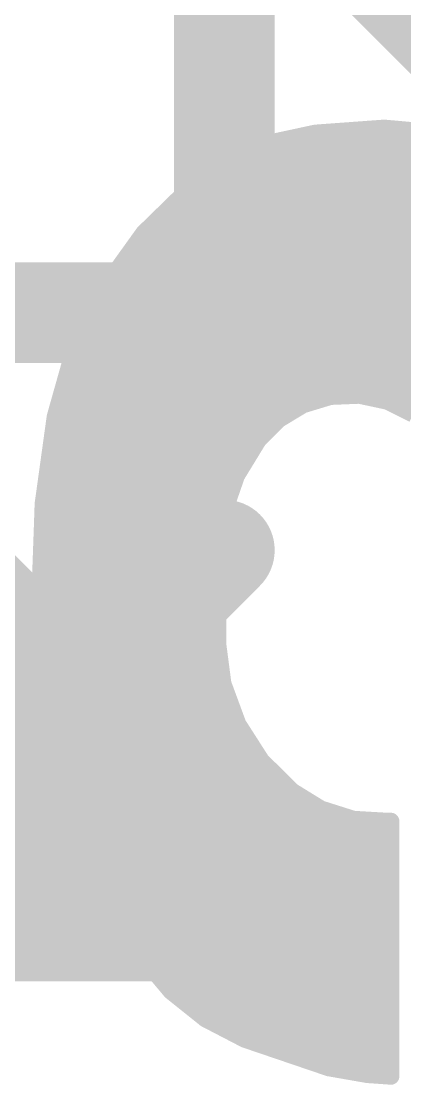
# Model space of a CAD drawing. Extents: x -0.1 to 15.4, y -0.1 to 24.3.
# Drawn here: x 6.475 to 7.055, y 3.827 to 5.436 of the extents above; entities that cross this region are included whole.
import ezdxf

# ---------------------------------------------------------------- set-up
doc = ezdxf.new("R2010")
doc.units = 0
for name, color, linetype in [('1', 12, 'CONTINUOUS'), ('21', 41, 'CONTINUOUS'), ('22', 40, 'CONTINUOUS')]:
    doc.layers.add(name, color=color, linetype=linetype)

msp = doc.modelspace()

# ---------------------------------------------------------------- linework, layer by layer
at = {"layer": '1', "const_width": 0.254}
msp.add_lwpolyline([(7.6, 5), (6.985, 5.615)], dxfattribs=at)
at = {"layer": '21', "const_width": 0.1524}
for points in [[(6.7818, 4.9952), (6.7818, 5.5715)], [(5.9175, 4.9952), (6.7818, 4.9952)], [(6.3496, 4.6359), (6.4937, 4.4919)], [(6.4937, 4.3478), (6.7818, 4.6359)], [(6.4937, 4.4919), (6.4937, 4.0597)], [(6.7818, 4.0597), (5.9175, 4.0597)]]:
    msp.add_lwpolyline(points, dxfattribs=at)
at = {"layer": '21', "const_width": 0.0762}
for points in [[(6.7818, 4.9571, 1), (6.7818, 5.0333)], [(6.7437, 4.9952, 1), (6.8199, 4.9952)], [(6.8087, 4.609, 1), (6.7549, 4.6629)], [(6.5318, 4.4919, 1), (6.4556, 4.4919)], [(6.4667, 4.4649, 1), (6.5206, 4.5188)], [(6.4667, 4.3748, 1), (6.5206, 4.3209)], [(6.7818, 4.0216, 1), (6.7818, 4.0978)], [(6.4556, 4.0597, 1), (6.5318, 4.0597)]]:
    msp.add_lwpolyline(points, format="xyb", dxfattribs=at)
at = {"layer": '22', "const_width": 0.0254}
for points in [[(6.8531, 5.2529), (6.9195, 5.2672)], [(6.9195, 5.2672), (7.0236, 5.2748)], [(7.0236, 5.2748), (7.1291, 5.2654)], [(6.7905, 5.2263), (6.8531, 5.2529)], [(6.8758, 5.2578), (7.1516, 5.2578)], [(6.7341, 5.1884), (6.7905, 5.2263)], [(6.8048, 5.2324), (7.227, 5.2324)], [(6.7618, 5.207), (7.2697, 5.207)], [(6.6598, 5.1158), (6.7341, 5.1884)], [(6.7271, 5.1816), (7.2968, 5.1816)], [(6.7011, 5.1562), (7.3181, 5.1562)], [(6.6751, 5.1308), (7.3368, 5.1308)], [(6.5992, 5.0314), (6.6598, 5.1158)], [(6.6523, 5.1054), (7.3555, 5.1054)], [(6.6341, 5.08), (7.3694, 5.08)], [(6.7493, 4.9649), (7.0821, 5.0767)], [(7.0897, 5.0665), (6.7646, 4.9573)], [(6.6158, 5.0546), (7.0543, 5.0546)], [(7.0163, 5.0546), (7.1201, 5.0546)], [(6.554, 4.9379), (6.5992, 5.0314)], [(6.5981, 5.0292), (6.9787, 5.0292)], [(6.9407, 5.0292), (7.1349, 5.0292)], [(6.5858, 5.0038), (6.903, 5.0038)], [(6.8651, 5.0038), (7.1496, 5.0038)], [(6.5736, 4.9784), (6.8274, 4.9784)], [(6.7895, 4.9784), (7.1644, 4.9784)], [(6.6579, 4.5534), (6.7493, 4.9649)], [(6.5613, 4.953), (6.7636, 4.953)], [(6.7646, 4.9573), (6.6757, 4.5636)], [(6.7467, 4.953), (7.1792, 4.953)], [(6.5258, 4.8379), (6.554, 4.9379)], [(6.5511, 4.9276), (6.7579, 4.9276)], [(6.741, 4.9276), (7.194, 4.9276)], [(6.544, 4.9022), (6.7522, 4.9022)], [(6.7354, 4.9022), (7.2087, 4.9022)], [(6.5368, 4.8768), (6.7464, 4.8768)], [(6.7297, 4.8768), (7.2235, 4.8768)], [(6.9424, 4.8684), (6.9008, 4.8558)], [(6.986, 4.8702), (6.9424, 4.8684)], [(7.0286, 4.8611), (6.986, 4.8702)], [(6.5296, 4.8514), (6.7407, 4.8514)], [(6.7241, 4.8514), (6.8935, 4.8514)], [(6.9008, 4.8558), (6.8636, 4.8333)], [(7.0676, 4.8416), (7.0286, 4.8611)], [(7.0481, 4.8514), (7.2383, 4.8514)], [(6.5076, 4.7064), (6.5258, 4.8379)], [(6.8636, 4.8333), (6.8331, 4.8024)], [(6.5242, 4.826), (6.735, 4.826)], [(6.7184, 4.826), (6.8564, 4.826)], [(6.5206, 4.8006), (6.7292, 4.8006)], [(6.7128, 4.8006), (6.832, 4.8006)], [(6.8331, 4.8024), (6.8004, 4.7488)], [(6.5171, 4.7752), (6.7235, 4.7752)], [(6.7072, 4.7752), (6.8165, 4.7752)], [(6.5136, 4.7498), (6.7177, 4.7498)], [(6.7015, 4.7498), (6.8011, 4.7498)], [(6.8004, 4.7488), (6.7798, 4.6894)], [(6.5101, 4.7244), (6.712, 4.7244)], [(6.6959, 4.7244), (6.792, 4.7244)], [(6.5029, 4.5738), (6.5076, 4.7064)], [(6.5073, 4.699), (6.7063, 4.699)], [(6.6902, 4.699), (6.7831, 4.699)], [(6.7798, 4.6894), (6.7722, 4.6271)], [(6.5064, 4.6736), (6.7005, 4.6736)], [(6.6846, 4.6736), (6.7779, 4.6736)], [(6.5055, 4.6482), (6.6948, 4.6482)], [(6.679, 4.6482), (6.7748, 4.6482)], [(6.5046, 4.6228), (6.6891, 4.6228)], [(6.6733, 4.6228), (6.7722, 4.6228)], [(6.7722, 4.6271), (6.7722, 4.4925)], [(6.5037, 4.5974), (6.6833, 4.5974)], [(6.6677, 4.5974), (6.7722, 4.5974)], [(6.5207, 4.3172), (6.5029, 4.5738)], [(6.503, 4.572), (6.6776, 4.572)], [(6.662, 4.572), (6.7722, 4.572)], [(6.6757, 4.5636), (7.0338, 3.8397)], [(6.5048, 4.5466), (6.6841, 4.5466)], [(7.0338, 3.8397), (6.6579, 4.5534)], [(6.6615, 4.5466), (6.7722, 4.5466)], [(6.5066, 4.5212), (6.6967, 4.5212)], [(6.6749, 4.5212), (6.7722, 4.5212)], [(6.5083, 4.4958), (6.7092, 4.4958)], [(6.6882, 4.4958), (6.7722, 4.4958)], [(6.7722, 4.4925), (6.7798, 4.4341)], [(6.5101, 4.4704), (6.7218, 4.4704)], [(6.7016, 4.4704), (6.7751, 4.4704)], [(6.5118, 4.445), (6.7344, 4.445)], [(6.715, 4.445), (6.7784, 4.445)], [(6.7798, 4.4341), (6.8024, 4.3727)], [(6.5136, 4.4196), (6.7469, 4.4196)], [(6.7284, 4.4196), (6.7851, 4.4196)], [(6.5154, 4.3942), (6.7595, 4.3942)], [(6.7418, 4.3942), (6.7945, 4.3942)], [(6.5171, 4.3688), (6.7721, 4.3688)], [(6.7551, 4.3688), (6.8049, 4.3688)], [(6.8024, 4.3727), (6.8376, 4.3177)], [(6.5189, 4.3434), (6.7846, 4.3434)], [(6.7685, 4.3434), (6.8212, 4.3434)], [(6.5206, 4.318), (6.7972, 4.318)], [(6.5419, 4.2251), (6.5207, 4.3172)], [(6.7819, 4.318), (6.8374, 4.318)], [(6.8376, 4.3177), (6.8839, 4.2715)], [(6.5264, 4.2926), (6.8098, 4.2926)], [(6.7953, 4.2926), (6.8628, 4.2926)], [(6.8839, 4.2715), (6.9279, 4.2444)], [(6.5322, 4.2672), (6.8223, 4.2672)], [(6.8086, 4.2672), (6.8909, 4.2672)], [(6.5381, 4.2418), (6.8349, 4.2418)], [(6.822, 4.2418), (6.936, 4.2418)], [(6.9279, 4.2444), (6.9771, 4.2288)], [(6.5817, 4.1394), (6.5419, 4.2251)], [(6.9771, 4.2288), (7.0287, 4.2258)], [(7.0287, 4.2258), (7.0338, 4.2258)], [(7.0338, 4.2258), (7.0338, 3.8397)], [(6.546, 4.2164), (6.8475, 4.2164)], [(6.8354, 4.2164), (7.0338, 4.2164)], [(6.5578, 4.191), (6.86, 4.191)], [(6.8488, 4.191), (7.0338, 4.191)], [(6.5695, 4.1656), (6.8726, 4.1656)], [(6.8622, 4.1656), (7.0338, 4.1656)], [(6.5813, 4.1402), (6.8851, 4.1402)], [(6.8755, 4.1402), (7.0338, 4.1402)], [(6.6579, 4.02), (6.5817, 4.1394)], [(6.5974, 4.1148), (6.8977, 4.1148)], [(6.8889, 4.1148), (7.0338, 4.1148)], [(6.6136, 4.0894), (6.9103, 4.0894)], [(6.9023, 4.0894), (7.0338, 4.0894)], [(6.6298, 4.064), (6.9228, 4.064)], [(6.9157, 4.064), (7.0338, 4.064)], [(6.646, 4.0386), (6.9354, 4.0386)], [(6.929, 4.0386), (7.0338, 4.0386)], [(6.7009, 3.9685), (6.6579, 4.02)], [(6.6636, 4.0132), (6.948, 4.0132)], [(6.9424, 4.0132), (7.0338, 4.0132)], [(6.6848, 3.9878), (6.9605, 3.9878)], [(6.9558, 3.9878), (7.0338, 3.9878)], [(6.7533, 3.9265), (6.7009, 3.9685)], [(6.7086, 3.9624), (6.9731, 3.9624)], [(6.9692, 3.9624), (7.0338, 3.9624)], [(6.7402, 3.937), (6.9857, 3.937)], [(6.9826, 3.937), (7.0338, 3.937)], [(6.8128, 3.8956), (6.7533, 3.9265)], [(6.782, 3.9116), (6.9982, 3.9116)], [(6.9959, 3.9116), (7.0338, 3.9116)], [(6.9398, 3.8524), (6.8128, 3.8956)], [(6.8404, 3.8862), (7.0108, 3.8862)], [(7.0093, 3.8862), (7.0338, 3.8862)], [(6.9151, 3.8608), (7.0234, 3.8608)], [(6.9982, 3.8422), (6.9398, 3.8524)], [(7.0227, 3.8608), (7.0338, 3.8608)], [(7.0338, 3.8397), (6.9982, 3.8422)]]:
    msp.add_lwpolyline(points, dxfattribs=at)
at = {"layer": '22', "const_width": 0.0127}
for points in [[(6.919, 5.2735, 1), (6.92, 5.2609)], [(6.9208, 5.261, 1), (6.9182, 5.2734)], [(7.0242, 5.2811, 1), (7.023, 5.2685)], [(7.0241, 5.2685, 1), (7.0231, 5.2811)], [(6.8517, 5.2591, 1), (6.8544, 5.2467)], [(6.8555, 5.2471, 1), (6.8506, 5.2588)], [(6.8758, 5.2642, 1), (6.8758, 5.2515)], [(6.788, 5.2322, 1), (6.793, 5.2205)], [(6.794, 5.2211, 1), (6.787, 5.2316)], [(6.8048, 5.2388, 1), (6.8048, 5.226)], [(6.7618, 5.2134, 1), (6.7618, 5.2006)], [(6.7306, 5.1937, 1), (6.7376, 5.1831)], [(6.7385, 5.1839, 1), (6.7297, 5.1929)], [(6.7271, 5.188, 1), (6.7271, 5.1753)], [(6.7011, 5.1626, 1), (6.7011, 5.1498)], [(6.6751, 5.1372, 1), (6.6751, 5.1244)], [(6.6523, 5.1118, 1), (6.6523, 5.0991)], [(6.6554, 5.1203, 1), (6.6642, 5.1113)], [(6.665, 5.1121, 1), (6.6546, 5.1195)], [(6.6341, 5.0864, 1), (6.6341, 5.0736)], [(6.6158, 5.061, 1), (6.6158, 5.0483)], [(7.0163, 5.061, 1), (7.0163, 5.0483)], [(7.0543, 5.0483, 1), (7.0543, 5.061)], [(6.5981, 5.0356, 1), (6.5981, 5.0229)], [(6.594, 5.0351, 1), (6.6043, 5.0277)], [(6.6049, 5.0287, 1), (6.5934, 5.0342)], [(6.9407, 5.0356, 1), (6.9407, 5.0229)], [(6.9787, 5.0229, 1), (6.9787, 5.0356)], [(6.5858, 5.0102, 1), (6.5858, 4.9974)], [(6.8651, 5.0102, 1), (6.8651, 4.9974)], [(6.903, 4.9974, 1), (6.903, 5.0102)], [(6.5736, 4.9848, 1), (6.5736, 4.9721)], [(6.7895, 4.9848, 1), (6.7895, 4.9721)], [(6.8274, 4.9721, 1), (6.8274, 4.9848)], [(6.7473, 4.9709, 1), (6.7513, 4.9589)], [(6.7555, 4.9635, 1), (6.7431, 4.9663)], [(6.5613, 4.9594, 1), (6.5613, 4.9466)], [(6.7467, 4.9594, 1), (6.7467, 4.9466)], [(6.7626, 4.9633, 1), (6.7666, 4.9513)], [(6.7708, 4.9559, 1), (6.7584, 4.9587)], [(6.7636, 4.9466, 1), (6.7636, 4.9594)], [(6.5483, 4.9406, 1), (6.5598, 4.9351)], [(6.5602, 4.9361, 1), (6.5479, 4.9396)], [(6.5511, 4.934, 1), (6.5511, 4.9212)], [(6.741, 4.934, 1), (6.741, 4.9212)], [(6.7579, 4.9212, 1), (6.7579, 4.934)], [(6.544, 4.9086, 1), (6.544, 4.8959)], [(6.7354, 4.9086, 1), (6.7354, 4.8959)], [(6.7522, 4.8959, 1), (6.7522, 4.9086)], [(6.5368, 4.8832, 1), (6.5368, 4.8704)], [(6.7297, 4.8832, 1), (6.7297, 4.8704)], [(6.7464, 4.8704, 1), (6.7464, 4.8832)], [(6.9421, 4.8747, 1), (6.9427, 4.8621)], [(6.9442, 4.8623, 1), (6.9406, 4.8745)], [(6.9873, 4.8765, 1), (6.9847, 4.864)], [(6.9862, 4.8639, 1), (6.9857, 4.8766)], [(6.5296, 4.8578, 1), (6.5296, 4.845)], [(6.7241, 4.8578, 1), (6.7241, 4.845)], [(6.7407, 4.845, 1), (6.7407, 4.8578)], [(6.8935, 4.845, 1), (6.8935, 4.8578)], [(6.899, 4.8619, 1), (6.9027, 4.8497)], [(6.9041, 4.8504, 1), (6.8975, 4.8612)], [(7.0315, 4.8668, 1), (7.0258, 4.8554)], [(7.0273, 4.8549, 1), (7.03, 4.8673)], [(7.0481, 4.8578, 1), (7.0481, 4.845)], [(6.5197, 4.8396, 1), (6.5319, 4.8362)], [(6.5321, 4.837, 1), (6.5195, 4.8388)], [(6.8603, 4.8388, 1), (6.8669, 4.8279)], [(6.8681, 4.8289, 1), (6.8591, 4.8378)], [(6.5242, 4.8324, 1), (6.5242, 4.8197)], [(6.7184, 4.8324, 1), (6.7184, 4.8197)], [(6.735, 4.8197, 1), (6.735, 4.8324)], [(6.8564, 4.8197, 1), (6.8564, 4.8324)], [(6.5206, 4.807, 1), (6.5206, 4.7942)], [(6.7128, 4.807, 1), (6.7128, 4.7942)], [(6.7292, 4.7942, 1), (6.7292, 4.807)], [(6.8286, 4.8069, 1), (6.8376, 4.7979)], [(6.8385, 4.7991, 1), (6.8277, 4.8057)], [(6.832, 4.7942, 1), (6.832, 4.807)], [(6.5171, 4.7816, 1), (6.5171, 4.7688)], [(6.7072, 4.7816, 1), (6.7072, 4.7688)], [(6.7235, 4.7688, 1), (6.7235, 4.7816)], [(6.8165, 4.7688, 1), (6.8165, 4.7816)], [(6.5136, 4.7562, 1), (6.5136, 4.7435)], [(6.7015, 4.7562, 1), (6.7015, 4.7435)], [(6.7177, 4.7435, 1), (6.7177, 4.7562)], [(6.795, 4.7521, 1), (6.8059, 4.7455)], [(6.8064, 4.7467, 1), (6.7944, 4.7508)], [(6.8011, 4.7435, 1), (6.8011, 4.7562)], [(6.5101, 4.7308, 1), (6.5101, 4.718)], [(6.6959, 4.7308, 1), (6.6959, 4.718)], [(6.712, 4.718, 1), (6.712, 4.7308)], [(6.792, 4.718, 1), (6.792, 4.7308)], [(6.5139, 4.7062, 1), (6.5012, 4.7067)], [(6.5073, 4.7054, 1), (6.5073, 4.6926)], [(6.5013, 4.7073, 1), (6.5139, 4.7056)], [(6.6902, 4.7054, 1), (6.6902, 4.6926)], [(6.7063, 4.6926, 1), (6.7063, 4.7054)], [(6.7861, 4.6887, 1), (6.7735, 4.6902)], [(6.7831, 4.6926, 1), (6.7831, 4.7054)], [(6.5064, 4.68, 1), (6.5064, 4.6673)], [(6.6846, 4.68, 1), (6.6846, 4.6673)], [(6.7005, 4.6673, 1), (6.7005, 4.68)], [(6.7738, 4.6915, 1), (6.7858, 4.6874)], [(6.7779, 4.6673, 1), (6.7779, 4.68)], [(6.5055, 4.6546, 1), (6.5055, 4.6418)], [(6.679, 4.6546, 1), (6.679, 4.6418)], [(6.6948, 4.6418, 1), (6.6948, 4.6546)], [(6.7748, 4.6418, 1), (6.7748, 4.6546)], [(6.5046, 4.6292, 1), (6.5046, 4.6164)], [(6.6733, 4.6292, 1), (6.6733, 4.6164)], [(6.6891, 4.6164, 1), (6.6891, 4.6292)], [(6.7786, 4.6271, 1), (6.7659, 4.6271)], [(6.7722, 4.6164, 1), (6.7722, 4.6292)], [(6.7659, 4.6279, 1), (6.7785, 4.6263)], [(6.5037, 4.6038, 1), (6.5037, 4.5911)], [(6.6677, 4.6038, 1), (6.6677, 4.5911)], [(6.6833, 4.5911, 1), (6.6833, 4.6038)], [(6.7722, 4.5911, 1), (6.7722, 4.6038)], [(6.5092, 4.5742, 1), (6.4966, 4.5734)], [(6.503, 4.5784, 1), (6.503, 4.5656)], [(6.4966, 4.574, 1), (6.5092, 4.5736)], [(6.662, 4.5784, 1), (6.662, 4.5656)], [(6.6814, 4.5664, 1), (6.67, 4.5608)], [(6.6695, 4.565, 1), (6.6819, 4.5622)], [(6.6776, 4.5656, 1), (6.6776, 4.5784)], [(6.7722, 4.5656, 1), (6.7722, 4.5784)], [(6.5048, 4.553, 1), (6.5048, 4.5403)], [(6.6635, 4.5564, 1), (6.6523, 4.5504)], [(6.6517, 4.5548, 1), (6.6641, 4.552)], [(6.6615, 4.553, 1), (6.6615, 4.5403)], [(6.6841, 4.5403, 1), (6.6841, 4.553)], [(6.7722, 4.5403, 1), (6.7722, 4.553)], [(6.5066, 4.5276, 1), (6.5066, 4.5149)], [(6.6749, 4.5276, 1), (6.6749, 4.5149)], [(6.6967, 4.5149, 1), (6.6967, 4.5276)], [(6.7722, 4.5149, 1), (6.7722, 4.5276)], [(6.5083, 4.5022, 1), (6.5083, 4.4894)], [(6.6882, 4.5022, 1), (6.6882, 4.4894)], [(6.7092, 4.4894, 1), (6.7092, 4.5022)], [(6.7722, 4.4894, 1), (6.7722, 4.5022)], [(6.7785, 4.4933, 1), (6.7659, 4.4917)], [(6.7659, 4.4925, 1), (6.7786, 4.4925)], [(6.5101, 4.4768, 1), (6.5101, 4.4641)], [(6.7016, 4.4768, 1), (6.7016, 4.4641)], [(6.7218, 4.4641, 1), (6.7218, 4.4768)], [(6.7751, 4.4641, 1), (6.7751, 4.4768)], [(6.5118, 4.4514, 1), (6.5118, 4.4386)], [(6.715, 4.4514, 1), (6.715, 4.4386)], [(6.7344, 4.4386, 1), (6.7344, 4.4514)], [(6.7858, 4.4363, 1), (6.7738, 4.4319)], [(6.7784, 4.4386, 1), (6.7784, 4.4514)], [(6.5136, 4.426, 1), (6.5136, 4.4132)], [(6.7284, 4.426, 1), (6.7284, 4.4132)], [(6.7469, 4.4132, 1), (6.7469, 4.426)], [(6.7735, 4.4333, 1), (6.7861, 4.4349)], [(6.7851, 4.4132, 1), (6.7851, 4.426)], [(6.5154, 4.4006, 1), (6.5154, 4.3879)], [(6.7418, 4.4006, 1), (6.7418, 4.3879)], [(6.7595, 4.3879, 1), (6.7595, 4.4006)], [(6.7945, 4.3879, 1), (6.7945, 4.4006)], [(6.5171, 4.3752, 1), (6.5171, 4.3624)], [(6.7551, 4.3752, 1), (6.7551, 4.3624)], [(6.7721, 4.3624, 1), (6.7721, 4.3752)], [(6.8077, 4.3762, 1), (6.797, 4.3693)], [(6.7964, 4.3706, 1), (6.8083, 4.3749)], [(6.8049, 4.3624, 1), (6.8049, 4.3752)], [(6.5189, 4.3498, 1), (6.5189, 4.337)], [(6.7685, 4.3498, 1), (6.7685, 4.337)], [(6.7846, 4.337, 1), (6.7846, 4.3498)], [(6.8212, 4.337, 1), (6.8212, 4.3498)], [(6.5206, 4.3244, 1), (6.5206, 4.3117)], [(6.5269, 4.3186, 1), (6.5145, 4.3158)], [(6.7819, 4.3244, 1), (6.7819, 4.3117)], [(6.7972, 4.3117, 1), (6.7972, 4.3244)], [(6.8421, 4.3222, 1), (6.8332, 4.3132)], [(6.8374, 4.3117, 1), (6.8374, 4.3244)], [(6.5144, 4.3168, 1), (6.527, 4.3176)], [(6.8323, 4.3143, 1), (6.843, 4.3211)], [(6.5264, 4.299, 1), (6.5264, 4.2862)], [(6.7953, 4.299, 1), (6.7953, 4.2862)], [(6.8098, 4.2862, 1), (6.8098, 4.299)], [(6.8628, 4.2862, 1), (6.8628, 4.299)], [(6.8872, 4.2769, 1), (6.8806, 4.2661)], [(6.8794, 4.267, 1), (6.8884, 4.276)], [(6.5322, 4.2736, 1), (6.5322, 4.2608)], [(6.8086, 4.2736, 1), (6.8086, 4.2608)], [(6.8223, 4.2608, 1), (6.8223, 4.2736)], [(6.8909, 4.2608, 1), (6.8909, 4.2736)], [(6.5381, 4.2482, 1), (6.5381, 4.2355)], [(6.822, 4.2482, 1), (6.822, 4.2355)], [(6.8349, 4.2355, 1), (6.8349, 4.2482)], [(6.9298, 4.2504, 1), (6.926, 4.2383)], [(6.9245, 4.239, 1), (6.9312, 4.2498)], [(6.936, 4.2355, 1), (6.936, 4.2482)], [(6.5477, 4.2278, 1), (6.5362, 4.2224)], [(6.5357, 4.2237, 1), (6.5481, 4.2265)], [(6.9775, 4.2352, 1), (6.9768, 4.2225)], [(6.9752, 4.2228, 1), (6.979, 4.2349)], [(7.0287, 4.2322, 1), (7.0287, 4.2195)], [(7.0402, 4.2258, 1), (7.0274, 4.2258)], [(7.0283, 4.2195, 1), (7.0291, 4.2321)], [(7.0338, 4.2195, 1), (7.0338, 4.2322)], [(6.546, 4.2228, 1), (6.546, 4.21)], [(6.8354, 4.2228, 1), (6.8354, 4.21)], [(6.8475, 4.21, 1), (6.8475, 4.2228)], [(7.0338, 4.21, 1), (7.0338, 4.2228)], [(6.5578, 4.1974, 1), (6.5578, 4.1846)], [(6.8488, 4.1974, 1), (6.8488, 4.1846)], [(6.86, 4.1846, 1), (6.86, 4.1974)], [(7.0338, 4.1846, 1), (7.0338, 4.1974)], [(6.5695, 4.172, 1), (6.5695, 4.1593)], [(6.8622, 4.172, 1), (6.8622, 4.1593)], [(6.8726, 4.1593, 1), (6.8726, 4.172)], [(7.0338, 4.1593, 1), (7.0338, 4.172)], [(6.5813, 4.1466, 1), (6.5813, 4.1338)], [(6.8755, 4.1466, 1), (6.8755, 4.1338)], [(6.8851, 4.1338, 1), (6.8851, 4.1466)], [(7.0338, 4.1338, 1), (7.0338, 4.1466)], [(6.5871, 4.1428, 1), (6.5763, 4.136)], [(6.5759, 4.1367, 1), (6.5875, 4.1421)], [(6.5974, 4.1212, 1), (6.5974, 4.1084)], [(6.8889, 4.1212, 1), (6.8889, 4.1084)], [(6.8977, 4.1084, 1), (6.8977, 4.1212)], [(7.0338, 4.1084, 1), (7.0338, 4.1212)], [(6.6136, 4.0958, 1), (6.6136, 4.0831)], [(6.9023, 4.0958, 1), (6.9023, 4.0831)], [(6.9103, 4.0831, 1), (6.9103, 4.0958)], [(7.0338, 4.0831, 1), (7.0338, 4.0958)], [(6.6298, 4.0704, 1), (6.6298, 4.0576)], [(6.9157, 4.0704, 1), (6.9157, 4.0576)], [(6.9228, 4.0576, 1), (6.9228, 4.0704)], [(7.0338, 4.0576, 1), (7.0338, 4.0704)], [(6.646, 4.045, 1), (6.646, 4.0323)], [(6.929, 4.045, 1), (6.929, 4.0323)], [(6.9354, 4.0323, 1), (6.9354, 4.045)], [(7.0338, 4.0323, 1), (7.0338, 4.045)], [(6.6628, 4.0241, 1), (6.653, 4.0159)], [(6.6525, 4.0166, 1), (6.6633, 4.0234)], [(6.6636, 4.0196, 1), (6.6636, 4.0069)], [(6.9424, 4.0196, 1), (6.9424, 4.0069)], [(6.948, 4.0069, 1), (6.948, 4.0196)], [(7.0338, 4.0069, 1), (7.0338, 4.0196)], [(6.6848, 3.9941, 1), (6.6848, 3.9815)], [(6.9558, 3.9941, 1), (6.9558, 3.9815)], [(6.9605, 3.9815, 1), (6.9605, 3.9941)], [(7.0338, 3.9815, 1), (7.0338, 3.9941)], [(6.7049, 3.9735, 1), (6.697, 3.9636)], [(6.6961, 3.9645, 1), (6.7058, 3.9726)], [(6.7086, 3.9688, 1), (6.7086, 3.9561)], [(6.9692, 3.9688, 1), (6.9692, 3.9561)], [(6.9731, 3.9561, 1), (6.9731, 3.9688)], [(7.0338, 3.9561, 1), (7.0338, 3.9688)], [(6.7402, 3.9434, 1), (6.7402, 3.9307)], [(6.9826, 3.9434, 1), (6.9826, 3.9307)], [(6.9857, 3.9307, 1), (6.9857, 3.9434)], [(7.0338, 3.9307, 1), (7.0338, 3.9434)], [(6.7562, 3.9322, 1), (6.7503, 3.9209)], [(6.7493, 3.9216, 1), (6.7572, 3.9315)], [(6.782, 3.9179, 1), (6.782, 3.9053)], [(6.9959, 3.9179, 1), (6.9959, 3.9053)], [(6.9982, 3.9053, 1), (6.9982, 3.9179)], [(7.0338, 3.9053, 1), (7.0338, 3.9179)], [(6.8148, 3.9016, 1), (6.8108, 3.8896)], [(6.8099, 3.89, 1), (6.8157, 3.9012)], [(6.8404, 3.8925, 1), (6.8404, 3.8799)], [(7.0093, 3.8925, 1), (7.0093, 3.8799)], [(7.0108, 3.8799, 1), (7.0108, 3.8925)], [(7.0338, 3.8799, 1), (7.0338, 3.8925)], [(6.9151, 3.8672, 1), (6.9151, 3.8545)], [(6.9409, 3.8587, 1), (6.9387, 3.8461)], [(6.9378, 3.8464, 1), (6.9418, 3.8584)], [(7.0227, 3.8672, 1), (7.0227, 3.8545)], [(7.0234, 3.8545, 1), (7.0234, 3.8672)], [(7.0338, 3.8545, 1), (7.0338, 3.8672)], [(6.9986, 3.8485, 1), (6.9978, 3.8359)], [(6.9971, 3.8359, 1), (6.9993, 3.8485)], [(7.0281, 3.8369, 1), (7.0395, 3.8425)], [(7.0282, 3.8367, 1), (7.0394, 3.8427)], [(7.0334, 3.8334, 1), (7.0342, 3.846)], [(7.0274, 3.8397, 1), (7.0402, 3.8397)]]:
    msp.add_lwpolyline(points, format="xyb", dxfattribs=at)

doc.saveas('drawing.dxf')
